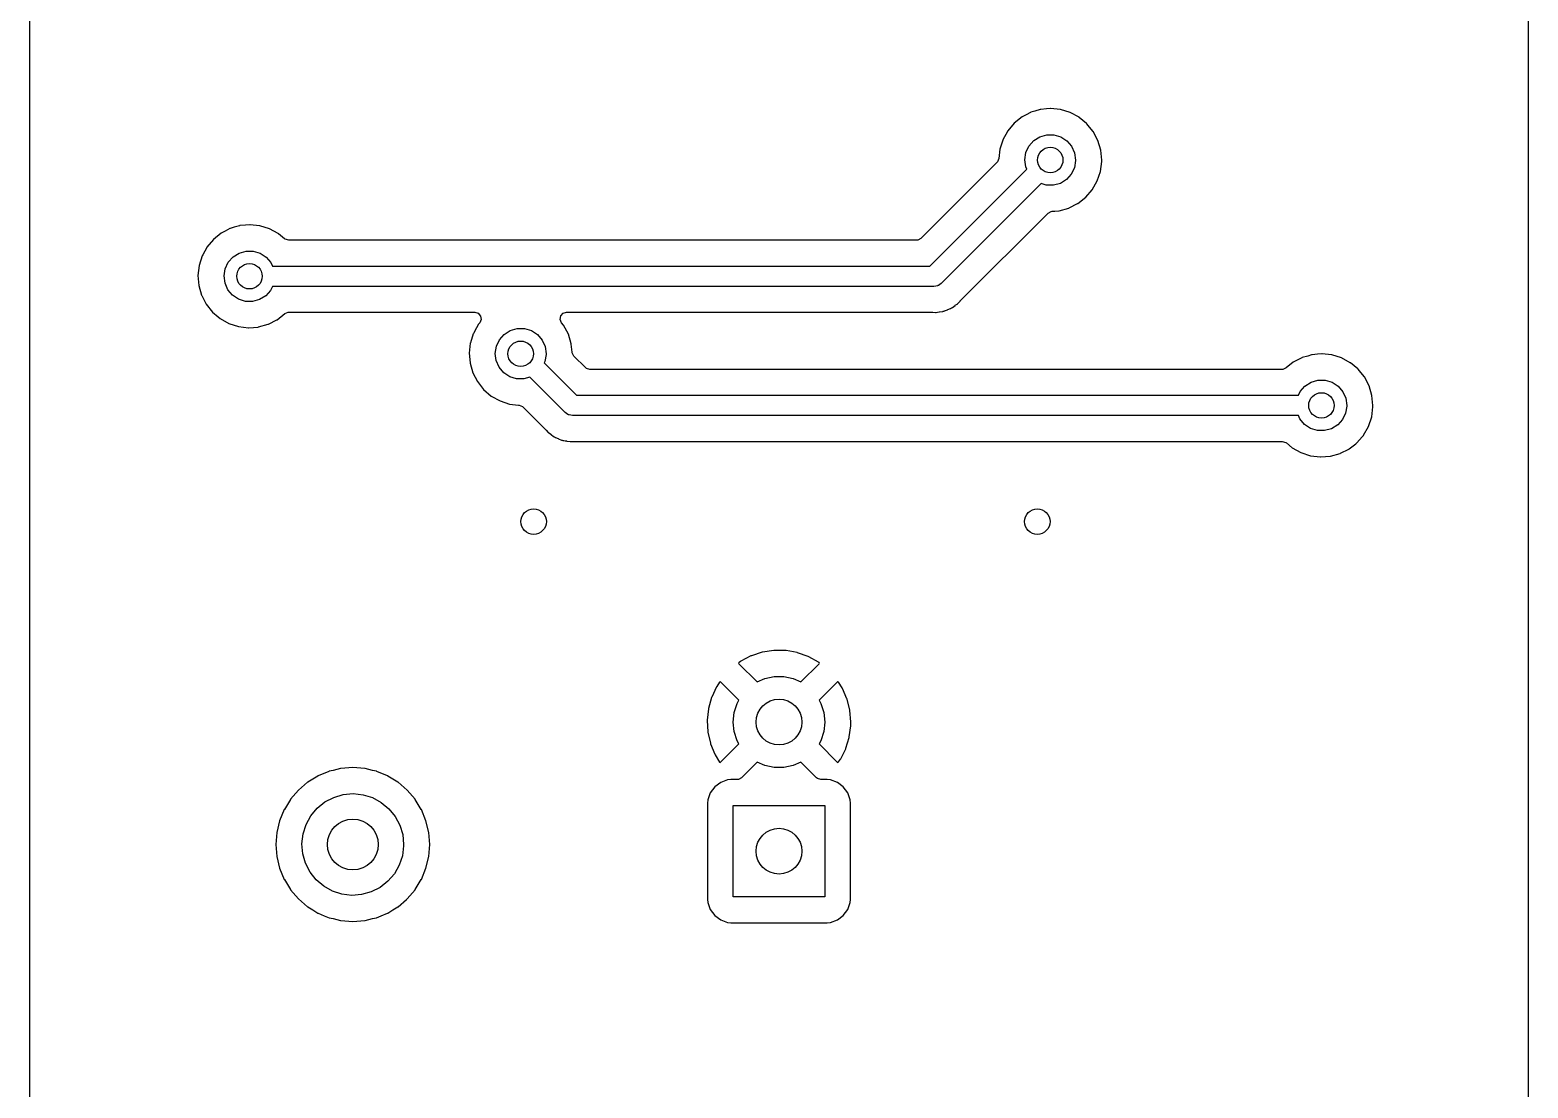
# Model space of a CAD drawing. Extents: x 87 to 116, y -228 to -39.
# Drawn here: x 86.87 to 116.33, y -80.23 to -59.42 of the extents above; entities that cross this region are included whole.
import ezdxf

# ---------------------------------------------------------------- set-up
doc = ezdxf.new("R2010")
doc.units = 0
doc.layers.add('BLACK', color=7, linetype='CONTINUOUS')

msp = doc.modelspace()

# ---------------------------------------------------------------- linework, layer by layer
at = {"layer": 'BLACK', "linetype": 'CONTINUOUS'}
for p, q in [((86.8685, -227.965), (86.8685, -38.7345)), ((116.331, -38.7345), (116.331, -227.965)), ((106.738, -60.9823), (106.633, -61.0132)), ((106.744, -60.9806), (106.738, -60.9823)), ((106.738, -60.9823), (106.738, -60.9823)), ((106.75, -60.98), (106.744, -60.9806)), ((106.859, -60.9702), (106.75, -60.98)), ((106.75, -60.98), (106.75, -60.98)), ((106.941, -60.9626), (106.859, -60.9702)), ((106.947, -60.9633), (106.941, -60.9626)), ((107.132, -60.9827), (106.947, -60.9633)), ((106.947, -60.9633), (106.947, -60.9633)), ((107.138, -60.9833), (107.132, -60.9827)), ((107.132, -60.9827), (107.132, -60.9827)), ((107.327, -61.0418), (107.138, -60.9833)), ((106.225, -61.252), (106.098, -61.4035)), ((106.379, -61.128), (106.225, -61.252)), ((106.458, -61.0867), (106.379, -61.128)), ((106.549, -61.0393), (106.458, -61.0867)), ((106.554, -61.0364), (106.549, -61.0393)), ((106.549, -61.0393), (106.549, -61.0393)), ((106.633, -61.0132), (106.554, -61.0364)), ((107.501, -61.1359), (107.327, -61.0418)), ((107.505, -61.1398), (107.501, -61.1359)), ((107.647, -61.2567), (107.505, -61.1398)), ((107.505, -61.1398), (107.505, -61.1398)), ((107.653, -61.2619), (107.647, -61.2567)), ((107.657, -61.2667), (107.653, -61.2619)), ((107.708, -61.3289), (107.657, -61.2667)), ((107.657, -61.2667), (107.657, -61.2667)), ((106.091, -61.4152), (106.003, -61.5768)), ((106.095, -61.4089), (106.091, -61.4152)), ((106.098, -61.4035), (106.095, -61.4089)), ((106.095, -61.4089), (106.095, -61.4089)), ((106.61, -61.5952), (106.73, -61.5196)), ((106.73, -61.5196), (106.866, -61.4806)), ((106.866, -61.4806), (107.008, -61.4815)), ((107.008, -61.4815), (107.144, -61.5221)), ((107.144, -61.5221), (107.263, -61.5992)), ((107.778, -61.4152), (107.708, -61.3289)), ((107.871, -61.5898), (107.778, -61.4152)), ((105.943, -61.7653), (105.922, -61.9467)), ((105.945, -61.7594), (105.943, -61.7653)), ((106.001, -61.5827), (105.945, -61.7594)), ((106.003, -61.5768), (106.001, -61.5827)), ((106.001, -61.5827), (106.001, -61.5827)), ((106.434, -61.9699), (106.456, -61.8298)), ((106.456, -61.8298), (106.516, -61.7015)), ((106.516, -61.7015), (106.61, -61.5952)), ((107.263, -61.5992), (107.355, -61.7066)), ((107.355, -61.7066), (107.414, -61.8357)), ((107.414, -61.8357), (107.434, -61.976)), ((107.928, -61.7792), (107.871, -61.5898)), ((107.947, -61.976), (107.928, -61.7792)), ((105.886, -62.0217), (104.391, -63.5166)), ((104.565, -64.062), (106.472, -62.1551)), ((105.895, -62.0121), (105.886, -62.0217)), ((105.922, -61.9467), (105.895, -62.0121)), ((106.452, -62.1105), (106.434, -61.9699)), ((106.472, -62.1551), (106.452, -62.1105)), ((107.41, -62.128), (107.349, -62.2556)), ((107.434, -61.9882), (107.41, -62.128)), ((107.434, -61.976), (107.434, -61.9882)), ((107.922, -62.2005), (107.947, -62.0043)), ((107.947, -62.0043), (107.947, -61.976)), ((106.754, -62.4384), (104.789, -64.4037)), ((106.854, -62.4696), (106.754, -62.4384)), ((107.133, -62.4349), (106.996, -62.4722)), ((107.253, -62.3607), (107.133, -62.4349)), ((107.349, -62.2556), (107.253, -62.3607)), ((107.762, -62.5601), (107.86, -62.3882)), ((107.86, -62.3882), (107.922, -62.2005)), ((106.996, -62.4722), (106.854, -62.4696)), ((107.477, -62.8316), (107.633, -62.7099)), ((107.633, -62.7099), (107.762, -62.5601)), ((105.166, -64.7456), (106.891, -63.0213)), ((106.891, -63.0213), (106.953, -62.9873)), ((106.953, -62.9873), (106.97, -62.9847)), ((106.97, -62.9847), (107.025, -62.9805)), ((107.025, -62.9805), (107.104, -62.9745)), ((107.104, -62.9745), (107.11, -62.974)), ((107.104, -62.9745), (107.104, -62.9745)), ((107.11, -62.974), (107.3, -62.9208)), ((107.3, -62.9208), (107.306, -62.918)), ((107.306, -62.918), (107.471, -62.8344)), ((107.306, -62.918), (107.306, -62.918)), ((107.471, -62.8344), (107.477, -62.8316)), ((107.471, -62.8344), (107.471, -62.8344)), ((90.8009, -63.3253), (90.7101, -63.3727)), ((90.8064, -63.3224), (90.8009, -63.3253)), ((90.8009, -63.3253), (90.8009, -63.3253)), ((90.8851, -63.2992), (90.8064, -63.3224)), ((90.9902, -63.2683), (90.8851, -63.2992)), ((90.9961, -63.2666), (90.9902, -63.2683)), ((90.9902, -63.2683), (90.9902, -63.2683)), ((91.0022, -63.266), (90.9961, -63.2666)), ((91.0023, -63.266), (91.0022, -63.266)), ((91.1106, -63.2562), (91.0023, -63.266)), ((91.1931, -63.2486), (91.1106, -63.2562)), ((91.1992, -63.2493), (91.1931, -63.2486)), ((91.3836, -63.2687), (91.1992, -63.2493)), ((91.1992, -63.2493), (91.1992, -63.2493)), ((91.3898, -63.2693), (91.3836, -63.2687)), ((91.3836, -63.2687), (91.3836, -63.2687)), ((91.5787, -63.3278), (91.3898, -63.2693)), ((91.7527, -63.4219), (91.5787, -63.3278)), ((90.477, -63.538), (90.3498, -63.6895)), ((90.6311, -63.414), (90.477, -63.538)), ((90.7101, -63.3727), (90.6311, -63.414)), ((91.7574, -63.4258), (91.7527, -63.4219)), ((91.8768, -63.5246), (91.7574, -63.4258)), ((91.7574, -63.4258), (91.7574, -63.4258)), ((91.889, -63.5335), (91.8768, -63.5246)), ((91.9572, -63.5535), (91.889, -63.5335)), ((104.302, -63.5535), (91.9572, -63.5535)), ((104.329, -63.5506), (104.302, -63.5535)), ((104.391, -63.5166), (104.329, -63.5506)), ((90.2546, -63.8628), (90.1948, -64.0513)), ((90.2681, -63.8382), (90.2546, -63.8628)), ((90.3469, -63.6949), (90.2681, -63.8382)), ((90.3498, -63.6895), (90.3469, -63.6949)), ((90.3469, -63.6949), (90.3469, -63.6949)), ((90.7681, -63.9875), (90.8619, -63.8812)), ((90.8619, -63.8812), (90.9818, -63.8056)), ((90.9818, -63.8056), (91.1181, -63.7666)), ((91.1181, -63.7666), (91.2599, -63.7675)), ((91.2599, -63.7675), (91.3957, -63.8081)), ((91.3957, -63.8081), (91.5147, -63.8852)), ((91.5147, -63.8852), (91.6072, -63.9926)), ((90.1948, -64.0513), (90.1727, -64.2479)), ((90.686, -64.2559), (90.7078, -64.1158)), ((90.7078, -64.1158), (90.7681, -63.9875)), ((91.6072, -63.9926), (91.6388, -64.062)), ((91.6388, -64.062), (104.565, -64.062)), ((90.1727, -64.2479), (90.1893, -64.4449)), ((90.1893, -64.4449), (90.2438, -64.635)), ((90.7044, -64.3965), (90.686, -64.2559)), ((90.7615, -64.5262), (90.7044, -64.3965)), ((91.6391, -64.462), (91.6005, -64.5416)), ((104.648, -64.462), (91.6391, -64.462)), ((104.681, -64.4546), (104.648, -64.462)), ((104.714, -64.4509), (104.681, -64.4546)), ((104.724, -64.4448), (104.714, -64.4509)), ((104.735, -64.4422), (104.724, -64.4448)), ((104.761, -64.4214), (104.735, -64.4422)), ((104.789, -64.4037), (104.761, -64.4214)), ((90.2438, -64.635), (90.2466, -64.6405)), ((90.2466, -64.6405), (90.3019, -64.7481)), ((90.3019, -64.7481), (90.3342, -64.811)), ((90.3342, -64.811), (90.457, -64.966)), ((90.8527, -64.6347), (90.7615, -64.5262)), ((90.9707, -64.7133), (90.8527, -64.6347)), ((91.1061, -64.7556), (90.9707, -64.7133)), ((91.2478, -64.7582), (91.1061, -64.7556)), ((91.3846, -64.7209), (91.2478, -64.7582)), ((91.5054, -64.6467), (91.3846, -64.7209)), ((91.6005, -64.5416), (91.5054, -64.6467)), ((105.067, -64.8335), (105.114, -64.8017)), ((105.114, -64.8017), (105.12, -64.7974)), ((105.114, -64.8017), (105.114, -64.8017)), ((105.12, -64.7974), (105.161, -64.7508)), ((105.161, -64.7508), (105.166, -64.7456)), ((90.457, -64.966), (90.4617, -64.9699)), ((90.4617, -64.9699), (90.4617, -64.9699)), ((90.4617, -64.9699), (90.5699, -65.062)), ((90.5699, -65.062), (90.6076, -65.0941)), ((90.6076, -65.0941), (90.7803, -65.1906)), ((91.729, -65.1176), (91.8831, -64.9972)), ((91.8831, -64.9972), (91.9491, -64.971)), ((91.9491, -64.971), (91.9607, -64.9705)), ((91.9607, -64.9705), (95.6175, -64.9705)), ((95.6175, -64.9705), (95.6856, -64.9905)), ((95.6856, -64.9905), (95.7321, -65.0442)), ((95.7321, -65.0442), (95.7422, -65.1144)), ((97.2965, -65.1107), (97.3087, -65.0408)), ((97.324, -65.1761), (97.2965, -65.1107)), ((97.3087, -65.0408), (97.3568, -64.9885)), ((97.3568, -64.9885), (97.4217, -64.9705)), ((97.4217, -64.9705), (104.619, -64.9705)), ((104.619, -64.9705), (104.628, -64.9708)), ((104.628, -64.9708), (104.678, -64.9742)), ((104.678, -64.9742), (104.678, -64.9742)), ((104.678, -64.9742), (104.685, -64.9747)), ((104.685, -64.9747), (104.693, -64.9734)), ((104.693, -64.9734), (104.719, -64.9688)), ((104.693, -64.9734), (104.693, -64.9734)), ((104.719, -64.9688), (104.748, -64.9637)), ((104.748, -64.9637), (104.755, -64.9628)), ((104.755, -64.9628), (104.818, -64.9551)), ((104.818, -64.9551), (104.825, -64.9524)), ((104.825, -64.9524), (104.828, -64.9518)), ((104.828, -64.9518), (104.844, -64.9473)), ((104.844, -64.9473), (104.847, -64.9466)), ((104.847, -64.9466), (104.854, -64.9452)), ((104.854, -64.9452), (104.913, -64.9196)), ((104.913, -64.9196), (104.919, -64.9171)), ((104.919, -64.9171), (104.972, -64.8972)), ((104.972, -64.8972), (104.979, -64.8945)), ((104.972, -64.8972), (104.972, -64.8972)), ((104.979, -64.8945), (104.985, -64.8902)), ((104.985, -64.8902), (104.987, -64.8889)), ((104.987, -64.8889), (105.002, -64.8807)), ((105.002, -64.8807), (105.004, -64.8794)), ((105.004, -64.8794), (105.011, -64.8763)), ((105.011, -64.8763), (105.062, -64.8374)), ((105.062, -64.8374), (105.067, -64.8335)), ((90.7803, -65.1906), (90.9684, -65.2517)), ((90.9684, -65.2517), (91.1648, -65.2752)), ((91.1648, -65.2752), (91.1709, -65.2747)), ((91.1709, -65.2747), (91.3558, -65.2605)), ((91.1709, -65.2747), (91.1709, -65.2747)), ((91.3558, -65.2605), (91.362, -65.26)), ((91.3558, -65.2605), (91.3558, -65.2605)), ((91.362, -65.26), (91.5525, -65.2068)), ((91.5525, -65.2068), (91.558, -65.204)), ((91.558, -65.204), (91.7235, -65.1204)), ((91.558, -65.204), (91.558, -65.204)), ((91.7235, -65.1204), (91.729, -65.1176)), ((91.7235, -65.1204), (91.7235, -65.1204)), ((95.5867, -65.3927), (95.5306, -65.5694)), ((95.5886, -65.3868), (95.5867, -65.3927)), ((95.5867, -65.3927), (95.5867, -65.3927)), ((95.6499, -65.2752), (95.5886, -65.3868)), ((95.6809, -65.2189), (95.6499, -65.2752)), ((95.6838, -65.2135), (95.6809, -65.2189)), ((95.6809, -65.2189), (95.6809, -65.2189)), ((95.714, -65.1775), (95.6838, -65.2135)), ((95.7422, -65.1144), (95.714, -65.1775)), ((96.1021, -65.5115), (96.1959, -65.4052)), ((96.1959, -65.4052), (96.3158, -65.3296)), ((96.3158, -65.3296), (96.4521, -65.2906)), ((96.4521, -65.2906), (96.5939, -65.2915)), ((96.5939, -65.2915), (96.7297, -65.3321)), ((96.7297, -65.3321), (96.8487, -65.4092)), ((97.3641, -65.2252), (97.324, -65.1761)), ((97.4569, -65.3998), (97.3641, -65.2252)), ((97.5141, -65.5892), (97.4569, -65.3998)), ((95.5288, -65.5753), (95.5067, -65.7719)), ((95.5306, -65.5694), (95.5288, -65.5753)), ((96.02, -65.7799), (96.0418, -65.6398)), ((96.0418, -65.6398), (96.1021, -65.5115)), ((96.8487, -65.4092), (96.9412, -65.5166)), ((96.9412, -65.5166), (96.9999, -65.6457)), ((96.9999, -65.6457), (97.02, -65.786)), ((97.5147, -65.5953), (97.5141, -65.5892)), ((97.5302, -65.7538), (97.5147, -65.5953)), ((95.5067, -65.7719), (95.5072, -65.778)), ((95.5072, -65.778), (95.5227, -65.9619)), ((95.5227, -65.9619), (95.5233, -65.9689)), ((95.5233, -65.9689), (95.5778, -66.159)), ((96.0384, -65.9205), (96.02, -65.7799)), ((96.0955, -66.0502), (96.0384, -65.9205)), ((96.9963, -65.938), (96.9828, -65.966)), ((96.9828, -65.966), (97.6188, -66.602)), ((97.0199, -65.7982), (96.9963, -65.938)), ((97.02, -65.786), (97.0199, -65.7982)), ((97.5325, -65.7682), (97.5302, -65.7538)), ((97.5665, -65.8306), (97.5325, -65.7682)), ((97.7926, -66.0566), (97.5665, -65.8306)), ((111.713, -65.954), (111.574, -66.0657)), ((111.792, -65.9127), (111.713, -65.954)), ((111.883, -65.8653), (111.792, -65.9127)), ((111.888, -65.8624), (111.883, -65.8653)), ((111.883, -65.8653), (111.883, -65.8653)), ((111.997, -65.8306), (111.888, -65.8624)), ((112.072, -65.8083), (111.997, -65.8306)), ((112.078, -65.8066), (112.072, -65.8083)), ((112.072, -65.8083), (112.072, -65.8083)), ((112.084, -65.806), (112.078, -65.8066)), ((112.193, -65.7962), (112.084, -65.806)), ((112.084, -65.806), (112.084, -65.806)), ((112.275, -65.7886), (112.193, -65.7962)), ((112.281, -65.7893), (112.275, -65.7886)), ((112.466, -65.8087), (112.281, -65.7893)), ((112.281, -65.7893), (112.281, -65.7893)), ((112.472, -65.8093), (112.466, -65.8087)), ((112.466, -65.8087), (112.466, -65.8087)), ((112.661, -65.8678), (112.472, -65.8093)), ((112.835, -65.9619), (112.661, -65.8678)), ((112.839, -65.9658), (112.835, -65.9619)), ((112.982, -66.084), (112.839, -65.9658)), ((112.839, -65.9658), (112.839, -65.9658)), ((95.5778, -66.159), (95.6682, -66.335)), ((96.1867, -66.1587), (96.0955, -66.0502)), ((96.3047, -66.2373), (96.1867, -66.1587)), ((96.4401, -66.2796), (96.3047, -66.2373)), ((96.5818, -66.2822), (96.4401, -66.2796)), ((96.7009, -66.2497), (96.5818, -66.2822)), ((97.3946, -66.9434), (96.7009, -66.2497)), ((97.8135, -66.0735), (97.7926, -66.0566)), ((97.8817, -66.0935), (97.8135, -66.0735)), ((111.495, -66.0935), (97.8817, -66.0935)), ((111.509, -66.0928), (111.495, -66.0935)), ((111.574, -66.0657), (111.509, -66.0928)), ((112.987, -66.0879), (112.982, -66.084)), ((112.991, -66.0927), (112.987, -66.0879)), ((113.04, -66.1531), (112.991, -66.0927)), ((112.991, -66.0927), (112.991, -66.0927)), ((113.112, -66.2412), (113.04, -66.1531)), ((113.205, -66.4158), (113.112, -66.2412)), ((95.6682, -66.335), (95.791, -66.49)), ((95.791, -66.49), (95.9416, -66.6181)), ((111.815, -66.602), (111.85, -66.5275)), ((111.85, -66.5275), (111.944, -66.4212)), ((111.944, -66.4212), (112.064, -66.3456)), ((112.064, -66.3456), (112.2, -66.3066)), ((112.2, -66.3066), (112.342, -66.3075)), ((112.342, -66.3075), (112.478, -66.3481)), ((112.478, -66.3481), (112.597, -66.4252)), ((112.597, -66.4252), (112.689, -66.5326)), ((112.689, -66.5326), (112.748, -66.6617)), ((113.262, -66.6052), (113.205, -66.4158)), ((95.9416, -66.6181), (96.1143, -66.7146)), ((96.1143, -66.7146), (96.3024, -66.7757)), ((96.3024, -66.7757), (96.4794, -66.7968)), ((96.4794, -66.7968), (96.4923, -66.7984)), ((96.4923, -66.7984), (96.5575, -66.8263)), ((96.5575, -66.8263), (96.5664, -66.8344)), ((96.5664, -66.8344), (97.0145, -67.2825)), ((97.6188, -66.602), (111.815, -66.602)), ((112.768, -66.8142), (112.744, -66.954)), ((112.748, -66.6617), (112.768, -66.802)), ((112.768, -66.802), (112.768, -66.8142)), ((113.256, -67.0265), (113.281, -66.8303)), ((113.281, -66.802), (113.262, -66.6052)), ((113.281, -66.8303), (113.281, -66.802)), ((97.4229, -66.9612), (97.3946, -66.9434)), ((97.449, -66.9821), (97.4229, -66.9612)), ((97.4602, -66.9846), (97.449, -66.9821)), ((97.4699, -66.9908), (97.4602, -66.9846)), ((97.5031, -66.9945), (97.4699, -66.9908)), ((97.5357, -67.002), (97.5031, -66.9945)), ((111.815, -67.002), (97.5357, -67.002)), ((111.844, -67.0662), (111.815, -67.002)), ((111.935, -67.1747), (111.844, -67.0662)), ((112.683, -67.0816), (112.587, -67.1867)), ((112.744, -66.954), (112.683, -67.0816)), ((113.194, -67.2142), (113.256, -67.0265)), ((97.0145, -67.2825), (97.0204, -67.2888)), ((97.0204, -67.2888), (97.0584, -67.3324)), ((97.0584, -67.3324), (97.0647, -67.3368)), ((97.0647, -67.3368), (97.1107, -67.3691)), ((97.1107, -67.3691), (97.116, -67.3731)), ((97.116, -67.3731), (97.1663, -67.4125)), ((97.1663, -67.4125), (97.1732, -67.4156)), ((97.1732, -67.4156), (97.1755, -67.417)), ((97.1755, -67.417), (97.1902, -67.4254)), ((97.1902, -67.4254), (97.1925, -67.4266)), ((97.1925, -67.4266), (97.1987, -67.431)), ((97.1987, -67.431), (97.2058, -67.4338)), ((97.2058, -67.4338), (97.2058, -67.4338)), ((97.2058, -67.4338), (97.2583, -67.4542)), ((97.2583, -67.4542), (97.2643, -67.4568)), ((97.2643, -67.4568), (97.3226, -67.483)), ((112.053, -67.2533), (111.935, -67.1747)), ((112.188, -67.2956), (112.053, -67.2533)), ((112.33, -67.2982), (112.188, -67.2956)), ((112.467, -67.2609), (112.33, -67.2982)), ((112.587, -67.1867), (112.467, -67.2609)), ((112.967, -67.5359), (113.067, -67.4202)), ((113.067, -67.4202), (113.092, -67.3908)), ((113.092, -67.3908), (113.096, -67.3861)), ((113.092, -67.3908), (113.092, -67.3908)), ((113.096, -67.3861), (113.194, -67.2142)), ((97.3226, -67.483), (97.33, -67.4844)), ((97.33, -67.4844), (97.3326, -67.4852)), ((97.3326, -67.4852), (97.3488, -67.4899)), ((97.3488, -67.4899), (97.3514, -67.4905)), ((97.3514, -67.4905), (97.3585, -67.4933)), ((97.3585, -67.4933), (97.366, -67.4943)), ((97.366, -67.4943), (97.366, -67.4943)), ((97.366, -67.4943), (97.3957, -67.4982)), ((97.3957, -67.4982), (97.4219, -67.5016)), ((97.4219, -67.5016), (97.4284, -67.5027)), ((97.4284, -67.5027), (97.4912, -67.5143)), ((97.4912, -67.5143), (97.4988, -67.5139)), ((97.4988, -67.5139), (97.5534, -67.5107)), ((97.4988, -67.5139), (97.4988, -67.5139)), ((97.5534, -67.5107), (97.5606, -67.5105)), ((97.5606, -67.5105), (111.498, -67.5105)), ((111.498, -67.5105), (111.566, -67.5305)), ((111.566, -67.5305), (111.58, -67.5405)), ((111.58, -67.5405), (111.69, -67.6341)), ((111.69, -67.6341), (111.862, -67.7306)), ((111.862, -67.7306), (112.05, -67.7917)), ((112.444, -67.8), (112.634, -67.7468)), ((112.634, -67.7468), (112.64, -67.744)), ((112.64, -67.744), (112.805, -67.6604)), ((112.64, -67.744), (112.64, -67.744)), ((112.805, -67.6604), (112.811, -67.6576)), ((112.805, -67.6604), (112.805, -67.6604)), ((112.811, -67.6576), (112.942, -67.5552)), ((112.942, -67.5552), (112.962, -67.5397)), ((112.962, -67.5397), (112.967, -67.5359)), ((112.05, -67.7917), (112.247, -67.8152)), ((112.247, -67.8152), (112.253, -67.8147)), ((112.253, -67.8147), (112.438, -67.8005)), ((112.253, -67.8147), (112.253, -67.8147)), ((112.438, -67.8005), (112.444, -67.8)), ((112.438, -67.8005), (112.438, -67.8005)), ((100.814, -71.8594), (100.806, -71.8707)), ((100.806, -71.8707), (100.812, -71.883)), ((100.812, -71.883), (101.171, -72.2414)), ((100.843, -71.8376), (100.814, -71.8594)), ((100.852, -71.8321), (100.843, -71.8376)), ((101.048, -71.73), (100.852, -71.8321)), ((101.057, -71.726), (101.048, -71.73)), ((101.268, -71.6572), (101.057, -71.726)), ((101.278, -71.6549), (101.268, -71.6572)), ((101.496, -71.6214), (101.278, -71.6549)), ((101.507, -71.6207), (101.496, -71.6214)), ((101.728, -71.6234), (101.507, -71.6207)), ((101.738, -71.6243), (101.728, -71.6234)), ((101.956, -71.6631), (101.738, -71.6243)), ((101.966, -71.6658), (101.956, -71.6631)), ((102.174, -71.7396), (101.966, -71.6658)), ((102.029, -72.2414), (102.389, -71.8818)), ((102.184, -71.7438), (102.174, -71.7396)), ((102.377, -71.8507), (102.184, -71.7438)), ((102.386, -71.8564), (102.377, -71.8507)), ((102.388, -71.8583), (102.386, -71.8564)), ((102.396, -71.8689), (102.388, -71.8583)), ((102.389, -71.8818), (102.396, -71.8689)), ((101.171, -72.2414), (101.322, -72.174)), ((101.322, -72.174), (101.506, -72.1349)), ((101.506, -72.1349), (101.694, -72.1349)), ((101.694, -72.1349), (101.878, -72.174)), ((101.878, -72.174), (102.029, -72.2414)), ((100.369, -72.3368), (100.276, -72.5375)), ((100.374, -72.3279), (100.369, -72.3368)), ((100.43, -72.2464), (100.374, -72.3279)), ((100.442, -72.2368), (100.43, -72.2464)), ((100.454, -72.2431), (100.442, -72.2368)), ((100.813, -72.6025), (100.454, -72.2431)), ((102.749, -72.2402), (102.387, -72.6025)), ((102.759, -72.2358), (102.749, -72.2402)), ((102.769, -72.245), (102.759, -72.2358)), ((102.842, -72.358), (102.769, -72.245)), ((102.847, -72.3671), (102.842, -72.358)), ((102.935, -72.57), (102.847, -72.3671)), ((100.212, -72.7704), (100.188, -72.9903)), ((100.214, -72.7603), (100.212, -72.7704)), ((100.273, -72.5471), (100.214, -72.7603)), ((100.276, -72.5375), (100.273, -72.5471)), ((100.72, -72.8429), (100.778, -72.6639)), ((100.778, -72.6639), (100.813, -72.6025)), ((102.387, -72.6025), (102.422, -72.6639)), ((102.422, -72.6639), (102.48, -72.8429)), ((102.939, -72.5797), (102.935, -72.57)), ((102.993, -72.7942), (102.939, -72.5797)), ((100.188, -72.9903), (100.188, -73.0006)), ((100.188, -73.0006), (100.201, -73.2215)), ((100.7, -73.03), (100.72, -72.8429)), ((100.72, -73.2171), (100.7, -73.03)), ((102.48, -72.8429), (102.5, -73.03)), ((102.5, -73.03), (102.48, -73.2171)), ((102.994, -72.8044), (102.993, -72.7942)), ((103.013, -73.0266), (102.994, -72.8044)), ((103.011, -73.0957), (103.013, -73.0334)), ((103.013, -73.0334), (103.013, -73.0266)), ((100.201, -73.2215), (100.202, -73.2317)), ((100.202, -73.2317), (100.251, -73.4474)), ((100.778, -73.3961), (100.72, -73.2171)), ((102.48, -73.2171), (102.422, -73.3961)), ((102.915, -73.5451), (102.979, -73.3335)), ((102.979, -73.3335), (102.982, -73.3234)), ((102.982, -73.3234), (103.011, -73.1023)), ((103.011, -73.1023), (103.011, -73.0957)), ((100.251, -73.4474), (100.254, -73.4573)), ((100.254, -73.4573), (100.337, -73.6622)), ((100.449, -73.8215), (100.813, -73.4575)), ((100.813, -73.4575), (100.778, -73.3961)), ((102.422, -73.3961), (102.387, -73.4575)), ((102.387, -73.4575), (102.746, -73.8171)), ((102.813, -73.753), (102.911, -73.5547)), ((102.911, -73.5547), (102.915, -73.5451)), ((92.9765, -73.9446), (92.8306, -73.9796)), ((92.9813, -73.9435), (92.9765, -73.9446)), ((92.9765, -73.9446), (92.9765, -73.9446)), ((93.218, -73.9248), (92.9813, -73.9435)), ((93.4547, -73.9435), (93.218, -73.9248)), ((93.4595, -73.9446), (93.4547, -73.9435)), ((93.6054, -73.9796), (93.4595, -73.9446)), ((93.4595, -73.9446), (93.4595, -73.9446)), ((100.337, -73.6622), (100.342, -73.6714)), ((100.342, -73.6714), (100.43, -73.8158)), ((100.43, -73.8158), (100.441, -73.8252)), ((100.441, -73.8252), (100.449, -73.8215)), ((101.171, -73.8186), (100.865, -74.1246)), ((101.322, -73.886), (101.171, -73.8186)), ((101.506, -73.9251), (101.322, -73.886)), ((101.694, -73.9251), (101.506, -73.9251)), ((101.878, -73.886), (101.694, -73.9251)), ((102.029, -73.8186), (101.878, -73.886)), ((102.335, -74.1246), (102.029, -73.8186)), ((102.746, -73.8171), (102.758, -73.8237)), ((102.758, -73.8237), (102.77, -73.8147)), ((102.77, -73.8147), (102.808, -73.7619)), ((102.808, -73.7619), (102.813, -73.753)), ((92.3286, -74.2138), (92.148, -74.368)), ((92.3328, -74.2112), (92.3286, -74.2138)), ((92.5268, -74.0923), (92.3328, -74.2112)), ((92.3328, -74.2112), (92.3328, -74.2112)), ((92.531, -74.0898), (92.5268, -74.0923)), ((92.5356, -74.0879), (92.531, -74.0898)), ((92.7458, -74.0008), (92.5356, -74.0879)), ((92.5356, -74.0879), (92.5356, -74.0879)), ((92.7504, -73.9989), (92.7458, -74.0008)), ((92.7458, -74.0008), (92.7458, -74.0008)), ((92.8306, -73.9796), (92.7504, -73.9989)), ((93.6856, -73.9989), (93.6054, -73.9796)), ((93.6902, -74.0008), (93.6856, -73.9989)), ((93.9004, -74.0879), (93.6902, -74.0008)), ((93.6902, -74.0008), (93.6902, -74.0008)), ((93.905, -74.0898), (93.9004, -74.0879)), ((93.9004, -74.0879), (93.9004, -74.0879)), ((93.9092, -74.0923), (93.905, -74.0898)), ((94.1032, -74.2112), (93.9092, -74.0923)), ((94.1074, -74.2138), (94.1032, -74.2112)), ((94.1032, -74.2112), (94.1032, -74.2112)), ((94.288, -74.368), (94.1074, -74.2138)), ((100.453, -74.2194), (100.337, -74.3067)), ((100.59, -74.1683), (100.453, -74.2194)), ((100.652, -74.1615), (100.59, -74.1683)), ((100.776, -74.1615), (100.652, -74.1615)), ((100.802, -74.1586), (100.776, -74.1615)), ((100.865, -74.1246), (100.802, -74.1586)), ((102.356, -74.1415), (102.335, -74.1246)), ((102.424, -74.1615), (102.356, -74.1415)), ((102.548, -74.1615), (102.424, -74.1615)), ((102.61, -74.1683), (102.548, -74.1615)), ((102.747, -74.2194), (102.61, -74.1683)), ((102.863, -74.3067), (102.747, -74.2194)), ((92.148, -74.368), (91.9938, -74.5486)), ((92.6704, -74.6012), (92.8434, -74.5108)), ((92.8434, -74.5108), (93.0306, -74.4557)), ((93.0306, -74.4557), (93.225, -74.438)), ((93.225, -74.438), (93.4191, -74.4584)), ((93.4191, -74.4584), (93.6055, -74.5161)), ((93.6055, -74.5161), (93.7772, -74.609)), ((94.4422, -74.5486), (94.288, -74.368)), ((100.249, -74.4233), (100.198, -74.5597)), ((100.337, -74.3067), (100.249, -74.4233)), ((102.951, -74.4233), (102.863, -74.3067)), ((103.002, -74.5597), (102.951, -74.4233)), ((91.8698, -74.751), (91.7789, -74.9704)), ((91.8723, -74.7468), (91.8698, -74.751)), ((91.9912, -74.5528), (91.8723, -74.7468)), ((91.9938, -74.5486), (91.9912, -74.5528)), ((91.9912, -74.5528), (91.9912, -74.5528)), ((92.3929, -74.873), (92.5183, -74.7235)), ((92.5183, -74.7235), (92.6704, -74.6012)), ((93.7772, -74.609), (93.9276, -74.7334)), ((93.9276, -74.7334), (94.0509, -74.8846)), ((94.4448, -74.5528), (94.4422, -74.5486)), ((94.5637, -74.7468), (94.4448, -74.5528)), ((94.4448, -74.5528), (94.4448, -74.5528)), ((94.5662, -74.751), (94.5637, -74.7468)), ((94.6571, -74.9704), (94.5662, -74.751)), ((100.198, -74.5597), (100.191, -74.6219)), ((100.191, -74.6219), (100.191, -76.5181)), ((100.7, -76.47), (100.7, -74.67)), ((100.7, -74.67), (102.5, -74.67)), ((102.5, -74.67), (102.5, -76.47)), ((103.008, -74.6219), (103.002, -74.5597)), ((103.008, -76.5181), (103.008, -74.6219)), ((91.7789, -74.9704), (91.7235, -75.2013)), ((92.2399, -75.2301), (92.2989, -75.0441)), ((92.2989, -75.0441), (92.3929, -74.873)), ((94.0509, -74.8846), (94.1425, -75.0569)), ((94.1425, -75.0569), (94.199, -75.2438)), ((94.7125, -75.2013), (94.6571, -74.9704)), ((91.7235, -75.2013), (91.7048, -75.438)), ((92.2181, -75.424), (92.2399, -75.2301)), ((92.2344, -75.6185), (92.2181, -75.424)), ((94.199, -75.2438), (94.218, -75.438)), ((94.7312, -75.438), (94.7125, -75.2013)), ((91.7048, -75.438), (91.7235, -75.6747)), ((91.7235, -75.6747), (91.7789, -75.9056)), ((92.2882, -75.8061), (92.2344, -75.6185)), ((94.1931, -75.6595), (94.1315, -75.8447)), ((94.2176, -75.4659), (94.1931, -75.6595)), ((94.218, -75.438), (94.2176, -75.4659)), ((94.6571, -75.9056), (94.7125, -75.6747)), ((94.7125, -75.6747), (94.7312, -75.438)), ((91.7789, -75.9056), (91.8698, -76.125)), ((92.3774, -75.9797), (92.2882, -75.8061)), ((92.4987, -76.1327), (92.3774, -75.9797)), ((94.1315, -75.8447), (94.0351, -76.0144)), ((94.5662, -76.125), (94.6571, -75.9056)), ((91.8698, -76.125), (91.8723, -76.1292)), ((91.8723, -76.1292), (91.9912, -76.3232)), ((92.6473, -76.2591), (92.4987, -76.1327)), ((92.8177, -76.3544), (92.6473, -76.2591)), ((93.7538, -76.2823), (93.5796, -76.3703)), ((93.9076, -76.1622), (93.7538, -76.2823)), ((94.0351, -76.0144), (93.9076, -76.1622)), ((94.4448, -76.3232), (94.5637, -76.1292)), ((94.5637, -76.1292), (94.5662, -76.125)), ((91.9912, -76.3232), (91.9912, -76.3232)), ((91.9912, -76.3232), (91.9938, -76.3274)), ((91.9938, -76.3274), (92.148, -76.508)), ((92.148, -76.508), (92.3286, -76.6622)), ((93.0033, -76.4147), (92.8177, -76.3544)), ((93.1971, -76.4378), (93.0033, -76.4147)), ((93.3916, -76.4228), (93.1971, -76.4378)), ((93.5796, -76.3703), (93.3916, -76.4228)), ((94.1074, -76.6622), (94.2761, -76.5181)), ((94.2761, -76.5181), (94.288, -76.508)), ((94.288, -76.508), (94.4422, -76.3274)), ((94.4422, -76.3274), (94.4448, -76.3232)), ((94.4448, -76.3232), (94.4448, -76.3232)), ((100.191, -76.5181), (100.198, -76.5803)), ((100.198, -76.5803), (100.249, -76.7167)), ((102.5, -76.47), (100.7, -76.47)), ((102.951, -76.7167), (103.002, -76.5803)), ((103.002, -76.5803), (103.008, -76.5181)), ((92.3286, -76.6622), (92.3328, -76.6648)), ((92.3328, -76.6648), (92.3328, -76.6648)), ((92.3328, -76.6648), (92.4293, -76.7239)), ((92.4293, -76.7239), (92.531, -76.7862)), ((92.531, -76.7862), (92.5356, -76.7881)), ((92.5356, -76.7881), (92.5356, -76.7881)), ((92.5356, -76.7881), (92.6575, -76.8386)), ((92.6575, -76.8386), (92.7504, -76.8771)), ((92.7504, -76.8771), (92.8306, -76.8964)), ((92.8306, -76.8964), (92.9765, -76.9314)), ((93.4595, -76.9314), (93.6054, -76.8964)), ((93.6054, -76.8964), (93.6856, -76.8771)), ((93.6856, -76.8771), (93.7785, -76.8386)), ((93.7785, -76.8386), (93.9004, -76.7881)), ((93.9004, -76.7881), (93.905, -76.7862)), ((93.9004, -76.7881), (93.9004, -76.7881)), ((93.905, -76.7862), (94.0067, -76.7239)), ((94.0067, -76.7239), (94.1032, -76.6648)), ((94.1032, -76.6648), (94.1074, -76.6622)), ((94.1032, -76.6648), (94.1032, -76.6648)), ((100.249, -76.7167), (100.337, -76.8333)), ((100.337, -76.8333), (100.453, -76.9206)), ((102.747, -76.9206), (102.863, -76.8333)), ((102.863, -76.8333), (102.951, -76.7167)), ((92.9765, -76.9314), (92.9765, -76.9314)), ((92.9765, -76.9314), (92.9813, -76.9325)), ((92.9813, -76.9325), (93.218, -76.9512)), ((93.218, -76.9512), (93.4547, -76.9325)), ((93.4547, -76.9325), (93.4595, -76.9314)), ((93.4595, -76.9314), (93.4595, -76.9314)), ((100.453, -76.9206), (100.59, -76.9717)), ((100.59, -76.9717), (100.652, -76.9785)), ((100.652, -76.9785), (102.548, -76.9785)), ((102.548, -76.9785), (102.61, -76.9717)), ((102.61, -76.9717), (102.747, -76.9206))]:
    msp.add_line(p, q, dxfattribs=at)
at = {"layer": 'BLACK'}
for centre, radius in [((106.934, -61.976), 0.25), ((91.186, -64.262), 0.25), ((96.52, -65.786), 0.25), ((112.268, -66.802), 0.25), ((96.774, -69.088), 0.25), ((106.68, -69.088), 0.25), ((101.6, -73.03), 0.45), ((93.218, -75.438), 0.5), ((101.6, -75.57), 0.45)]:
    msp.add_circle(centre, radius, dxfattribs=at)

doc.saveas('drawing.dxf')
